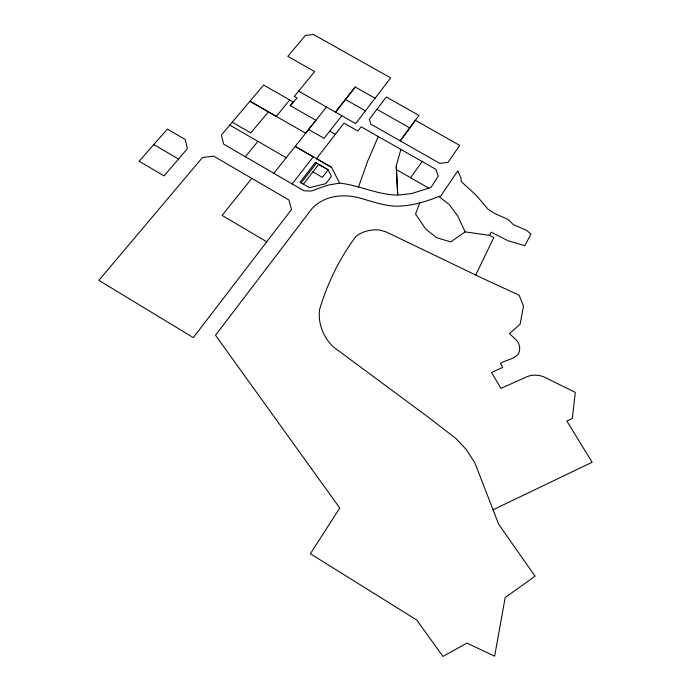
<?xml version="1.0" encoding="UTF-8"?>
<svg xmlns="http://www.w3.org/2000/svg" width="691" height="691" viewBox="0 0 691 691"><rect width="100%" height="100%" fill="white"/><g stroke="black" fill="none" stroke-linecap="round" stroke-linejoin="round"><path stroke-width="1.04" d="M396.254 165.918L397.714 195.052C377.709 194.905 359.337 185.274 339.592 183.089L331.499 167.326L316.495 158.671L344.014 123.136L357.895 131.048L361.168 126.781L435.883 169.355L438.215 176.335L430.934 187.486L411.275 193.653L397.714 195.052L396.254 165.918L400.875 149.386M358.499 187.036L367.638 161.228L378.279 136.524M419.783 202.973L415.507 213.994L425.889 229.231L436.686 237.73L450.757 241.876L465.147 231.882L489.504 235.346L493.823 237.497L475.702 275.044M489.504 235.346L491.154 232.185L507.997 240.744L524.832 245.633L530.982 234.094L526.542 230.302L513.43 224.713L508.265 219.548L494.523 213.398L487.993 209.131L476.28 195.38L461.294 181.612L460.837 177.717L457.813 170.867L440.832 195.924L438.958 196.503C424.939 202.04 410.497 206.272 395.304 206.177C382.961 205.503 371.3 201.262 359.493 197.946C341.328 192.927 319.363 196.408 308.497 213.217L215.532 335.273L339.756 508.023L310.371 553.75L416.742 620.026L442.957 656.45L466.909 643.096L494.652 656.165L505.181 597.516L535.084 576.199L498.703 524.331L474.743 462.581L466.088 449.314L455.939 438.5L427.643 416.708L333.295 346.908C323.353 337.225 317.895 323.664 319.527 309.758C327.266 283.552 339.566 258.261 355.917 236.426A32.961 28.141 17.3 0 1 379.558 230.034L385.889 231.796L481.912 278.024L519.122 295.212L523.528 306.096L520.116 324.174L509.474 333.606L516.514 340.257L518.241 342.848A13.803 11.894 29.2 0 1 519.701 348.627C519.865 358.983 506.667 359.121 500.319 363.483L502.728 367.413L491.543 372.475L500.932 388.377L528.054 376.293C533.426 374.375 539.446 374.928 544.612 377.208L575.309 392.419L572.321 418.426L566.87 421.061L592.135 462.27L493.063 509.794M396.427 169.632L410.601 177.725L422.132 161.521M409.763 127.913L418.936 115.397L386.295 96.99L369.331 119.258L370.903 124.181L439.839 163.413L448.027 162.29L459.757 145.43L415.326 120.286L400.244 140.878L409.763 127.913L376.923 109.308M298.598 91.126L355.632 123.62L390.7 77.893L313.593 34.55L305.482 35.388L287.81 56.342L314.621 71.562L294.271 96.429L297.035 98.001L290.255 105.628L315.917 120.303L326.48 107.001M303.453 184.126L318.75 164.294M341.795 115.725L324.105 138.364L308.592 129.519L273.852 173.303M301.233 182.839L316.547 163.024M290.255 105.628L293.407 102.061L263.591 85.028L221.405 135.082L223.668 144.143L292.146 183.936L313.248 156.822L295.195 146.414L331.499 167.326M355.217 87.006L335.498 112.158L355.217 87.006L375.083 98.234M308.592 129.519L315.917 120.303L305.655 133.216L249.935 101.249L276.314 116.364L289.736 99.979M251.826 178.356L222.061 215.393L266.778 241.781M245.331 156.736L257.924 141.361M268.454 111.864L250.781 132.931L232.254 122.212M178.52 159.068L187.365 148.703L185.274 139.556L167.377 129.122L139.141 161.236L164.052 175.92L178.52 159.068L153.808 144.557M309.387 187.719L325.841 183.642L331.43 176.283L328.035 169.658L315.424 162.376L300.024 182.277L309.559 187.676M339.592 183.089L327.681 185.205L311.296 191.036L303.928 190.794L292.146 183.936M345.422 99.469L365.435 110.828M329.737 131.1L335.351 134.313M410.601 177.725L428.791 188.168M318.681 164.389L328.13 169.848L322.377 177.38L312.885 171.886M229.827 125.114L286.212 157.712M438.958 196.503L449.34 204.596L457.701 215.989L465.147 231.882M291.472 209.528L193.333 337.614L98.865 280.365L202.48 157.539L213.657 156.123L288.942 200.027L291.472 209.528"/></g></svg>
